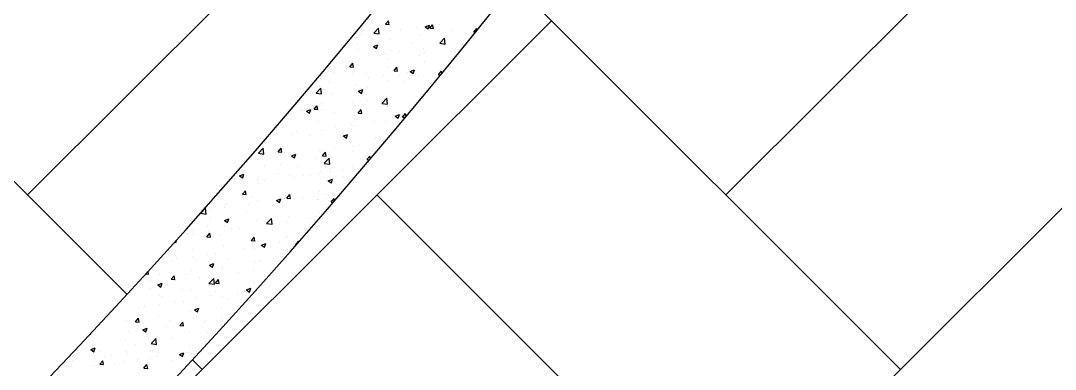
# Model space of a CAD drawing. Header units: millimetres. Extents: x 331487 to 517269, y 198509 to 399936.
# Drawn here: x 418019 to 419695, y 364215 to 364781 of the extents above; entities that cross this region are included whole.
import ezdxf

# ---------------------------------------------------------------- set-up
doc = ezdxf.new("R2010")
doc.units = ezdxf.units.MM
doc.header["$MEASUREMENT"] = 0
doc.layers.add('BEAM', color=1, linetype='Continuous', lineweight=5)
doc.layers.add('COLUMN', color=6, linetype='Continuous')

msp = doc.modelspace()

# ---------------------------------------------------------------- linework, layer by layer
at = {"layer": 'BEAM', "color": 253, "linetype": 'Continuous', "ltscale": 750}
for p, q in [((419161.4, 364497.7), (420009.9, 365346.2)), ((418030, 364497.7), (418769.9, 365237.6)), ((418191, 364336.6), (417464.3, 365063.4)), ((419444.2, 364214.8), (418818.4, 364840.7)), ((418030, 363932), (418878.5, 364780.5)), ((419161.4, 363932), (420009.9, 364780.5)), ((419444.2, 363649.2), (418595.7, 364497.7)), ((418312.8, 364214.8), (418297.2, 364230.5))]:
    msp.add_line(p, q, dxfattribs=at)
at = {"layer": 'COLUMN', "color": 2, "linetype": 'Continuous'}
for p, q in [((418609.7, 364774.6), (418614.5, 364780.3)), ((418615.7, 364774), (418614.5, 364780.3)), ((418590.8, 364760.4), (418599.7, 364759)), ((418590.9, 364760.5), (418598.7, 364768.6)), ((418599.7, 364759), (418598.6, 364768.5)), ((418609.7, 364774.6), (418615.7, 364774.1)), ((418618.4, 364764), (418618.4, 364764)), ((418634.5, 364766.5), (418634.5, 364766.5)), ((418659.6, 364769.8), (418659.6, 364769.8)), ((418674.2, 364770.7), (418681.2, 364773.4)), ((418674.2, 364770.7), (418679.2, 364767.4)), ((418676.8, 364774), (418676.8, 364774)), ((418679.2, 364767.4), (418681.2, 364773.4)), ((418681.4, 364768.3), (418686.2, 364774)), ((418681.4, 364768.3), (418687.4, 364767.8)), ((418687.4, 364767.8), (418686.2, 364774)), ((418697.4, 364774.8), (418697.4, 364774.8)), ((418717.9, 364764.1), (418717.9, 364764.1)), ((418753.1, 364762), (418758, 364767.8)), ((418753.1, 364762), (418755.4, 364761.8)), ((418758.4, 364765.5), (418758, 364767.8)), ((418560.1, 364754), (418560.1, 364754)), ((418564.1, 364743.1), (418564.1, 364743.1)), ((418571.4, 364758.2), (418571.4, 364758.2)), ((418599, 364745.1), (418599, 364745.1)), ((418615.5, 364750.2), (418615.5, 364750.2)), ((418652.4, 364742.9), (418652.4, 364742.9)), ((418666, 364756.6), (418666, 364756.6)), ((418697.6, 364743.9), (418706.5, 364742.5)), ((418697.7, 364744), (418705.5, 364752.1)), ((418706.5, 364742.5), (418705.4, 364752)), ((418734.3, 364743.7), (418734.3, 364743.7)), ((418566.7, 364733.9), (418566.7, 364733.9)), ((418590.2, 364738.5), (418597.2, 364741.2)), ((418590.2, 364738.5), (418595.2, 364735.1)), ((418595.2, 364735.1), (418597.2, 364741.2)), ((418608.2, 364727.1), (418608.2, 364727.1)), ((418620.1, 364731.7), (418620.1, 364731.7)), ((418633.3, 364730.4), (418633.3, 364730.4)), ((418671.1, 364735.4), (418671.1, 364735.4)), ((418673.4, 364729.4), (418673.4, 364729.4)), ((418705.7, 364740.6), (418705.7, 364740.6)), ((418716.7, 364730.8), (418716.7, 364730.8)), ((418726.8, 364727.2), (418726.8, 364727.2)), ((418545.1, 364718.8), (418545.1, 364718.8)), ((418551.8, 364705.6), (418556.7, 364711.4)), ((418557.8, 364705.1), (418556.7, 364711.4)), ((418562.9, 364709.9), (418562.9, 364709.9)), ((418614.2, 364716.9), (418614.2, 364716.9)), ((418664.8, 364723.3), (418664.8, 364723.3)), ((418672.6, 364714.4), (418672.6, 364714.4)), ((418525.7, 364696.5), (418525.7, 364696.5)), ((418551.8, 364705.6), (418557.8, 364705.1)), ((418556, 364694.3), (418556, 364694.3)), ((418579.1, 364694.3), (418579.1, 364694.3)), ((418614.3, 364704.4), (418614.3, 364704.4)), ((418623.6, 364699.4), (418628.4, 364705.1)), ((418623.6, 364699.4), (418629.5, 364698.8)), ((418629.5, 364698.8), (418628.4, 364705.1)), ((418644.8, 364695.9), (418644.8, 364695.9)), ((418649.9, 364698.2), (418656.9, 364700.9)), ((418649.9, 364698.2), (418654.9, 364694.9)), ((418654.9, 364694.9), (418656.9, 364700.9)), ((418695.3, 364693.1), (418700.1, 364698.8)), ((418695.3, 364693.1), (418699.2, 364692.7)), ((418696.6, 364692.4), (418696.6, 364692.4)), ((418700.9, 364694.8), (418700.1, 364698.8)), ((418708, 364704.3), (418708, 364704.3)), ((418497.7, 364684.3), (418497.7, 364684.3)), ((418518.8, 364679.4), (418518.8, 364679.4)), ((418561.7, 364676.6), (418561.7, 364676.6)), ((418581.9, 364687.7), (418581.9, 364687.7)), ((418606.9, 364691), (418606.9, 364691)), ((418613, 364683.6), (418613, 364683.6)), ((418632.5, 364692), (418632.5, 364692)), ((418638.3, 364682.4), (418638.3, 364682.4)), ((418663.5, 364690), (418663.5, 364690)), ((418685.8, 364689.8), (418685.8, 364689.8)), ((418497.4, 364663), (418506.3, 364661.6)), ((418497.5, 364663.1), (418505.3, 364671.2)), ((418506.3, 364661.6), (418505.2, 364671.1)), ((418509.7, 364669.1), (418509.7, 364669.1)), ((418521.6, 364662.4), (418521.6, 364662.4)), ((418565.9, 364666), (418572.9, 364668.7)), ((418565.9, 364666), (418570.9, 364662.6)), ((418570.9, 364662.6), (418572.9, 364668.7)), ((418580, 364672.4), (418580, 364672.4)), ((418494, 364636.7), (418498.8, 364642.4)), ((418500, 364636.2), (418498.8, 364642.4)), ((418506.2, 364645.4), (418506.2, 364645.4)), ((418555.6, 364648.2), (418555.6, 364648.2)), ((418559.6, 364643.2), (418559.6, 364643.2)), ((418560.5, 364643.3), (418560.5, 364643.3)), ((418580.6, 364651.5), (418580.6, 364651.5)), ((418604.1, 364646.4), (418613, 364645.1)), ((418604.2, 364646.5), (418612, 364654.7)), ((418611.8, 364650.3), (418611.8, 364650.3)), ((418613, 364645.1), (418611.9, 364654.6)), ((418618.5, 364656.5), (418618.5, 364656.5)), ((418662.3, 364656.7), (418662.3, 364656.7)), ((418458, 364629.4), (418458, 364629.4)), ((418473.9, 364634.3), (418473.9, 364634.3)), ((418481.9, 364633.7), (418488.9, 364636.4)), ((418481.9, 364633.7), (418486.8, 364630.4)), ((418486.8, 364630.4), (418488.9, 364636.4)), ((418492.4, 364639.9), (418492.4, 364639.9)), ((418494, 364636.7), (418500, 364636.2)), ((418508.5, 364635.8), (418508.5, 364635.8)), ((418527.3, 364632), (418527.3, 364632)), ((418559.8, 364627.4), (418559.8, 364627.4)), ((418565.7, 364630.4), (418570.5, 364636.2)), ((418565.7, 364630.4), (418571.7, 364629.9)), ((418571.7, 364629.9), (418570.5, 364636.1)), ((418580.7, 364629.8), (418580.7, 364629.8)), ((418613, 364640.9), (418613, 364640.9)), ((418618.1, 364637.4), (418618.1, 364637.4)), ((418625.6, 364625.7), (418632.6, 364628.4)), ((418625.6, 364625.7), (418630.5, 364622.4)), ((418630.5, 364622.4), (418632.6, 364628.4)), ((418634.1, 364627.5), (418634.1, 364627.5)), ((418637.4, 364624.1), (418642.3, 364629.9)), ((418643.2, 364625), (418642.3, 364629.9)), ((418501.5, 364617.4), (418501.5, 364617.4)), ((418529.3, 364608.8), (418529.3, 364608.8)), ((418554.3, 364612.1), (418554.3, 364612.1)), ((418559.3, 364610), (418559.3, 364610)), ((418592.2, 364617.1), (418592.2, 364617.1)), ((418610.6, 364617), (418610.6, 364617)), ((418637.4, 364624.1), (418642.1, 364623.7)), ((418428.3, 364595.5), (418428.3, 364595.5)), ((418432.9, 364596.9), (418432.9, 364596.9)), ((418443.2, 364607.4), (418443.2, 364607.4)), ((418456.8, 364596.1), (418456.8, 364596.1)), ((418466.1, 364600.5), (418466.1, 364600.5)), ((418486.3, 364594.6), (418486.3, 364594.6)), ((418507.3, 364602.5), (418507.3, 364602.5)), ((418539.7, 364592.4), (418539.7, 364592.4)), ((418541.6, 364593.5), (418548.6, 364596.1)), ((418541.6, 364593.5), (418546.5, 364590.1)), ((418546.5, 364590.1), (418548.5, 364596.1)), ((418558, 364576.7), (418558, 364576.7)), ((418565.9, 364577.6), (418565.9, 364577.6)), ((418593.1, 364590.1), (418593.1, 364590.1)), ((418403.9, 364565.6), (418412.8, 364564.2)), ((418404, 364565.7), (418411.8, 364573.8)), ((418412.8, 364564.2), (418411.7, 364573.7)), ((418436.1, 364567.7), (418441, 364573.5)), ((418436.1, 364567.7), (418442.1, 364567.2)), ((418439.8, 364561), (418439.8, 364561)), ((418442.1, 364567.2), (418441, 364573.5)), ((418455.6, 364562.8), (418455.6, 364562.8)), ((418457.5, 364561.2), (418464.5, 364563.9)), ((418457.5, 364561.2), (418462.5, 364557.8)), ((418462.5, 364557.8), (418464.5, 364563.9)), ((418503, 364569.3), (418503, 364569.3)), ((418506.1, 364569.2), (418506.1, 364569.2)), ((418507.9, 364561.5), (418512.7, 364567.2)), ((418507.9, 364561.5), (418513.8, 364560.9)), ((418513.8, 364560.9), (418512.7, 364567.2)), ((418528, 364572.6), (418528, 364572.6)), ((418555.7, 364567.7), (418555.7, 364567.7)), ((418579.6, 364555.2), (418584.4, 364560.9)), ((418585.3, 364556.2), (418584.4, 364560.9)), ((418402, 364556), (418402, 364556)), ((418404.2, 364555.8), (418404.2, 364555.8)), ((418413.5, 364545.8), (418413.5, 364545.8)), ((418439.1, 364547.7), (418439.1, 364547.7)), ((418466.8, 364543.5), (418466.8, 364543.5)), ((418497.4, 364557.7), (418497.4, 364557.7)), ((418510.6, 364549), (418519.5, 364547.7)), ((418510.7, 364549.1), (418518.5, 364557.3)), ((418519.5, 364547.7), (418518.4, 364557.2)), ((418556.8, 364543.4), (418556.8, 364543.4)), ((418579.6, 364555.2), (418584.1, 364554.8)), ((418373.5, 364529), (418380.5, 364531.6)), ((418373.5, 364529), (418378.5, 364525.6)), ((418378.5, 364525.6), (418380.5, 364531.6)), ((418380.7, 364537.7), (418380.7, 364537.7)), ((418381.2, 364534.6), (418381.2, 364534.6)), ((418434.6, 364532.3), (418434.6, 364532.3)), ((418454.4, 364529.5), (418454.4, 364529.5)), ((418463, 364525.7), (418463, 364525.7)), ((418476.7, 364529.9), (418476.7, 364529.9)), ((418487.9, 364530.1), (418487.9, 364530.1)), ((418501.7, 364533.2), (418501.7, 364533.2)), ((418504.9, 364535.9), (418504.9, 364535.9)), ((418520.2, 364541.3), (418520.2, 364541.3)), ((418521.3, 364535.8), (418521.3, 364535.8)), ((418539.6, 364538.2), (418539.6, 364538.2)), ((418541.3, 364527.8), (418541.3, 364527.8)), ((418350.6, 364513.3), (418350.6, 364513.3)), ((418375.7, 364516.6), (418375.7, 364516.6)), ((418403, 364522.5), (418403, 364522.5)), ((418404.7, 364515.7), (418404.7, 364515.7)), ((418413.5, 364521.6), (418413.5, 364521.6)), ((418517.2, 364520.9), (418524.2, 364523.6)), ((418517.2, 364520.9), (418522.2, 364517.6)), ((418522.2, 364517.6), (418524.2, 364523.6)), ((418340.2, 364497.2), (418340.2, 364497.2)), ((418346.4, 364505.7), (418346.4, 364505.7)), ((418378.3, 364498.8), (418383.1, 364504.5)), ((418378.3, 364498.8), (418384.3, 364498.3)), ((418384.3, 364498.3), (418383.1, 364504.5)), ((418393.6, 364494.9), (418393.6, 364494.9)), ((418433.2, 364488.7), (418440.2, 364491.4)), ((418438.2, 364485.3), (418440.2, 364491.4)), ((418447, 364492.7), (418447, 364492.7)), ((418450, 364492.5), (418454.8, 364498.3)), ((418450, 364492.5), (418456, 364492)), ((418453.2, 364496.2), (418453.2, 364496.2)), ((418456, 364492), (418454.8, 364498.3)), ((418475.4, 364493.8), (418475.4, 364493.8)), ((418503.7, 364502.6), (418503.7, 364502.6)), ((418513.3, 364498.7), (418513.3, 364498.7)), ((418521.7, 364486.2), (418526.6, 364492)), ((418527.2, 364488.4), (418526.6, 364492)), ((418310.5, 364468.3), (418318.3, 364476.4)), ((418319.3, 364466.8), (418318.2, 364476.3)), ((418349.3, 364477.2), (418349.3, 364477.2)), ((418349.9, 364481.7), (418349.9, 364481.7)), ((418387.2, 364482.1), (418387.2, 364482.1)), ((418401.8, 364489.2), (418401.8, 364489.2)), ((418433.2, 364488.7), (418438.2, 364485.3)), ((418442.9, 364480.7), (418442.9, 364480.7)), ((418450.4, 364490.5), (418450.4, 364490.5)), ((418500.3, 364490.4), (418500.3, 364490.4)), ((418501.2, 364490.7), (418501.2, 364490.7)), ((418521.7, 364486.2), (418525.1, 364486)), ((418310.4, 364468.2), (418319.3, 364466.8)), ((418324.3, 364473.9), (418324.3, 364473.9)), ((418326.3, 364460.7), (418326.3, 364460.7)), ((418349.2, 364456.4), (418356.2, 364459.1)), ((418354.1, 364453.1), (418356.2, 364459.1)), ((418384.6, 364470.7), (418384.6, 364470.7)), ((418417.3, 364451.7), (418425.1, 364459.8)), ((418426.1, 364450.2), (418425, 364459.7)), ((418451.9, 364462.9), (418451.9, 364462.9)), ((418487, 364459.3), (418487, 364459.3)), ((418502.5, 364469.3), (418502.5, 364469.3)), ((418298.2, 364442), (418298.2, 364442)), ((418320.7, 364446.1), (418320.7, 364446.1)), ((418348.7, 364448.4), (418348.7, 364448.4)), ((418349.2, 364456.4), (418354.2, 364453.1)), ((418360.9, 364442.7), (418360.9, 364442.7)), ((418374.1, 364443.8), (418374.1, 364443.8)), ((418400.6, 364455.9), (418400.6, 364455.9)), ((418417.2, 364451.6), (418426.1, 364450.2)), ((418424.1, 364451), (418424.1, 364451)), ((418427.5, 364441.6), (418427.5, 364441.6)), ((418449.1, 364454.3), (418449.1, 364454.3)), ((418270.1, 364420.8), (418271.6, 364425.2)), ((418288.4, 364434.9), (418288.4, 364434.9)), ((418298, 364434.4), (418298, 364434.4)), ((418320.4, 364429.9), (418325.3, 364435.6)), ((418320.4, 364429.9), (418326.4, 364429.3)), ((418323, 364437.7), (418323, 364437.7)), ((418326.4, 364429.3), (418325.3, 364435.6)), ((418341.8, 364432.7), (418341.8, 364432.7)), ((418392.2, 364423.6), (418397, 364429.3)), ((418395.2, 364430.4), (418395.2, 364430.4)), ((418398.1, 364423), (418397, 364429.3)), ((418448.6, 364428.1), (418448.6, 364428.1)), ((418450.7, 364429.6), (418450.7, 364429.6)), ((418480.9, 364439.3), (418480.9, 364439.3)), ((418268.6, 364421.9), (418270.1, 364420.8)), ((418296.9, 364408.7), (418296.9, 364408.7)), ((418347.4, 364415.1), (418347.4, 364415.1)), ((418380.4, 364411.1), (418380.4, 364411.1)), ((418392.2, 364423.6), (418398.1, 364423.1)), ((418397.8, 364411.6), (418397.8, 364411.6)), ((418399.4, 364422.6), (418399.4, 364422.6)), ((418408.9, 364416.2), (418415.9, 364418.9)), ((418408.9, 364416.2), (418413.8, 364412.8)), ((418413.8, 364412.8), (418415.9, 364418.9)), ((418422.8, 364414.9), (418422.8, 364414.9)), ((418438.8, 364421.1), (418438.8, 364421.1)), ((418460.7, 364419.9), (418460.7, 364419.9)), ((418463.9, 364417.3), (418468.7, 364423)), ((418463.9, 364417.3), (418465.2, 364417.2)), ((418469, 364421.5), (418468.7, 364423)), ((418247.4, 364397.5), (418247.4, 364397.5)), ((418263.8, 364391), (418263.8, 364391)), ((418271.7, 364395), (418271.7, 364395)), ((418296.7, 364398.3), (418296.7, 364398.3)), ((418300.8, 364395.3), (418300.8, 364395.3)), ((418322.1, 364401), (418322.1, 364401)), ((418334.6, 364403.3), (418334.6, 364403.3)), ((418354.2, 364393), (418354.2, 364393)), ((418407.6, 364390.7), (418407.6, 364390.7)), ((418225.9, 364369.4), (418225.3, 364374.1)), ((418295.7, 364375.4), (418295.7, 364375.4)), ((418324.8, 364383.9), (418331.8, 364386.6)), ((418324.8, 364383.9), (418329.8, 364380.6)), ((418329.8, 364380.6), (418331.8, 364386.6)), ((418346.1, 364379.1), (418346.1, 364379.1)), ((418346.2, 364381.8), (418346.2, 364381.8)), ((418396.5, 364375.4), (418396.5, 364375.4)), ((418398.2, 364389.3), (418398.2, 364389.3)), ((418404.4, 364389.1), (418404.4, 364389.1)), ((418221.6, 364370), (418225.9, 364369.4)), ((418229.4, 364359.1), (418229.4, 364359.1)), ((418244.4, 364368.4), (418244.4, 364368.4)), ((418262.6, 364360.9), (418267.4, 364366.7)), ((418262.6, 364360.9), (418268.6, 364360.4)), ((418268.6, 364360.4), (418267.4, 364366.6)), ((418270.4, 364358.8), (418270.4, 364358.8)), ((418287.8, 364369.1), (418287.8, 364369.1)), ((418308.3, 364363.8), (418308.3, 364363.8)), ((418323.8, 364354.3), (418331.6, 364362.4)), ((418332.6, 364352.8), (418331.5, 364362.3)), ((418334.3, 364354.6), (418339.1, 364360.4)), ((418340.3, 364354.1), (418339.1, 364360.4)), ((418371.5, 364372.1), (418371.5, 364372.1)), ((418228, 364346.4), (418228, 364346.4)), ((418240.8, 364351.7), (418247.8, 364354.4)), ((418240.8, 364351.7), (418245.8, 364348.3)), ((418245.4, 364355.5), (418245.4, 364355.5)), ((418245.8, 364348.3), (418247.8, 364354.4)), ((418281.3, 364344.2), (418281.3, 364344.2)), ((418294.5, 364342.1), (418294.5, 364342.1)), ((418323.7, 364354.2), (418332.6, 364352.8)), ((418334.3, 364354.6), (418340.3, 364354.1)), ((418334.7, 364341.9), (418334.7, 364341.9)), ((418345, 364348.5), (418345, 364348.5)), ((418384.3, 364344.1), (418384.3, 364344.1)), ((418384.5, 364343.7), (418391.5, 364346.3)), ((418384.5, 364343.7), (418389.5, 364340.3)), ((418389.5, 364340.3), (418391.5, 364346.3)), ((418397, 364356), (418397, 364356)), ((418191.2, 364327.6), (418191.2, 364327.6)), ((418195.7, 364335.2), (418195.7, 364335.2)), ((418243.2, 364335.1), (418243.2, 364335.1)), ((418249, 364333), (418249, 364333)), ((418267.6, 364324.1), (418267.6, 364324.1)), ((418282, 364324.4), (418282, 364324.4)), ((418302.4, 364330.7), (418302.4, 364330.7)), ((418326, 364334.1), (418326, 364334.1)), ((418345.1, 364332.7), (418345.1, 364332.7)), ((418355.8, 364328.5), (418355.8, 364328.5)), ((418370.2, 364336), (418370.2, 364336)), ((418388.1, 364339.6), (418388.1, 364339.6)), ((418209.3, 364314.1), (418209.3, 364314.1)), ((418219.1, 364316.1), (418219.1, 364316.1)), ((418244.1, 364319.4), (418244.1, 364319.4)), ((418293.3, 364308.8), (418293.3, 364308.8)), ((418300.5, 364311.4), (418307.5, 364314.1)), ((418300.5, 364311.4), (418305.5, 364308.1)), ((418305.5, 364308), (418307.5, 364314.1)), ((418343.8, 364315.2), (418343.8, 364315.2)), ((418190, 364294.3), (418190, 364294.3)), ((418204.7, 364292), (418209.6, 364297.7)), ((418204.7, 364292), (418210.7, 364291.4)), ((418208.1, 364295.6), (418208.1, 364295.6)), ((418210.7, 364291.4), (418209.6, 364297.7)), ((418241.9, 364301.8), (418241.9, 364301.8)), ((418261.5, 364293.3), (418261.5, 364293.3)), ((418276.5, 364285.7), (418281.3, 364291.4)), ((418282.4, 364285.2), (418281.3, 364291.4)), ((418314.8, 364291.1), (418314.8, 364291.1)), ((418318.8, 364293.3), (418318.8, 364293.3)), ((418343.9, 364296.6), (418343.9, 364296.6)), ((418132.4, 364272), (418132.3, 364273.3)), ((418192.8, 364276.7), (418192.8, 364276.7)), ((418216.5, 364279.2), (418223.5, 364281.8)), ((418216.5, 364279.2), (418221.5, 364275.8)), ((418217.8, 364280), (418217.8, 364280)), ((418221.5, 364275.8), (418223.5, 364281.8)), ((418255.7, 364284.9), (418255.7, 364284.9)), ((418276.5, 364285.7), (418282.4, 364285.2)), ((418292.1, 364275.5), (418292.1, 364275.5)), ((418321.8, 364274.4), (418321.8, 364274.4)), ((418342.6, 364281.9), (418342.6, 364281.9)), ((418129.6, 364268.3), (418129.6, 364268.3)), ((418131.2, 364272.2), (418132.4, 364272)), ((418188.8, 364261), (418188.8, 364261)), ((418230.2, 364256.8), (418239.1, 364255.4)), ((418230.3, 364256.9), (418238.1, 364265)), ((418239.1, 364255.4), (418238, 364264.9)), ((418240.7, 364268.5), (418240.7, 364268.5)), ((418263.5, 364264.4), (418263.5, 364264.4)), ((418317.6, 364257.1), (418317.6, 364257.1)), ((418132.5, 364246.9), (418139.5, 364249.6)), ((418132.5, 364246.9), (418137.4, 364243.5)), ((418135.2, 364246.7), (418135.2, 364246.7)), ((418137.4, 364243.5), (418139.5, 364249.6)), ((418138.3, 364254.6), (418138.3, 364254.6)), ((418146.9, 364244.4), (418146.9, 364244.4)), ((418188.6, 364244.5), (418188.6, 364244.5)), ((418191.5, 364240.5), (418191.5, 364240.5)), ((418205.2, 364254.4), (418205.2, 364254.4)), ((418229.4, 364245.5), (418229.4, 364245.5)), ((418242, 364242.2), (418242, 364242.2)), ((418276.2, 364238.9), (418283.2, 364241.6)), ((418281.2, 364235.5), (418283.2, 364241.6)), ((418287.5, 364242.5), (418287.5, 364242.5)), ((418290.9, 364242.3), (418290.9, 364242.3)), ((418292.5, 364253.8), (418292.5, 364253.8)), ((418295.4, 364240), (418295.4, 364240)), ((418102.9, 364235.6), (418102.9, 364235.6)), ((418103.3, 364228.9), (418103.3, 364228.9)), ((418146.9, 364223), (418151.7, 364228.8)), ((418146.9, 364223), (418152.9, 364222.5)), ((418152.9, 364222.5), (418151.7, 364228.8)), ((418156.3, 364233.3), (418156.3, 364233.3)), ((418166.5, 364237.2), (418166.5, 364237.2)), ((418187.6, 364227.7), (418187.6, 364227.7)), ((418209.7, 364231.1), (418209.7, 364231.1)), ((418229.2, 364232.4), (418229.2, 364232.4)), ((418239.5, 364235.2), (418239.5, 364235.2)), ((418263.1, 364228.8), (418263.1, 364228.8)), ((418276.2, 364238.9), (418281.2, 364235.5)), ((418137.1, 364221.3), (418137.1, 364221.3)), ((418170.8, 364222.4), (418170.8, 364222.4)), ((418218.6, 364216.7), (418223.4, 364222.5)), ((418218.6, 364216.7), (418224.6, 364216.2)), ((418224.6, 364216.2), (418223.4, 364222.5))]:
    msp.add_line(p, q, dxfattribs=at)
at = {"layer": 'COLUMN'}
for radius in [10508.3, 10658.3]:
    msp.add_arc((410459.2, 371453), radius, 298.48297, 358.12405, dxfattribs=at)

doc.saveas('drawing.dxf')
